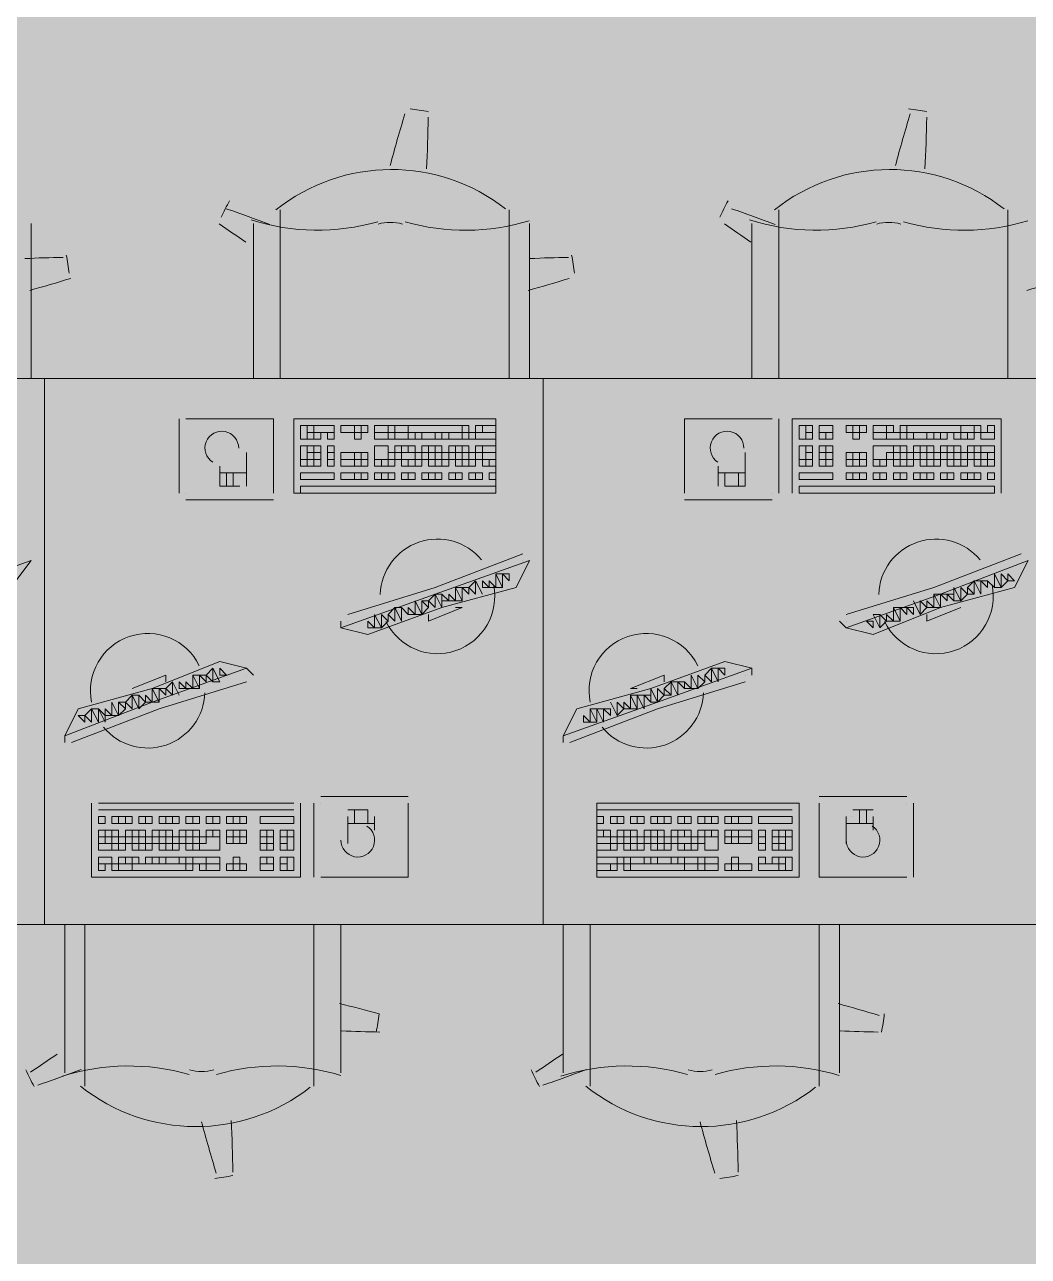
# Model space of a CAD drawing. Header units: millimetres. Extents: x 0 to 90.2, y 0 to 62.5.
# Drawn here: x 64.629 to 66.864, y 35.69 to 38.431 of the extents above; entities that cross this region are included whole.
import ezdxf

# ---------------------------------------------------------------- set-up
doc = ezdxf.new("R2010")
doc.units = ezdxf.units.MM
doc.layers.add('PDF_014405$FT-FIXFIT', color=7, linetype='Continuous')
doc.layers.add('PDF_014405$HL-TMP', color=7, linetype='Continuous', true_color=0xe6db59)

msp = doc.modelspace()

# ---------------------------------------------------------------- linework, layer by layer
at = {"layer": 'PDF_014405$FT-FIXFIT', "lineweight": 0}
for points in [[(65.1981, 37.6432), (65.1981, 38.0181)], [(65.708, 38.0181), (65.708, 37.6432)], [(66.308, 37.6432), (66.308, 38.0181)], [(66.8179, 38.0181), (66.8179, 37.6432)], [(64.6431, 37.6432), (64.6431, 37.9881)], [(65.1381, 37.9881), (65.1381, 37.6432)], [(65.753, 37.6432), (65.753, 37.9881)], [(66.248, 37.9881), (66.248, 37.6432)], [(64.9731, 37.5532), (64.9731, 37.3882)], [(64.9881, 37.5532), (64.9881, 37.5532)], [(65.1831, 37.3882), (65.1831, 37.5532), (64.9881, 37.5532)], [(66.098, 37.5532), (66.098, 37.5532)], [(66.293, 37.5532), (66.098, 37.5532), (66.098, 37.3882)], [(66.293, 37.5532), (66.293, 37.5532)], [(66.308, 37.3882), (66.308, 37.5532)], [(66.8029, 37.3882), (66.8029, 37.5532), (66.338, 37.5532), (66.338, 37.3882)], [(65.1231, 37.4032), (65.1231, 37.4782)], [(66.188, 37.4332), (66.188, 37.4032), (66.233, 37.4032), (66.233, 37.4782)], [(65.0631, 37.4482), (65.0631, 37.4032), (65.1081, 37.4032)], [(66.173, 37.4482), (66.173, 37.4032)], [(65.1231, 37.4332), (65.0631, 37.4332)], [(65.0781, 37.4332), (65.0781, 37.4032)], [(65.0931, 37.4332), (65.0931, 37.4032)], [(66.233, 37.4332), (66.173, 37.4332)], [(66.218, 37.4332), (66.218, 37.4032)], [(64.9881, 37.3882), (64.9881, 37.3882)], [(65.1831, 37.3882), (65.1831, 37.3882)], [(66.293, 37.3882), (66.293, 37.3882)], [(66.353, 37.3882), (66.7879, 37.3882)], [(64.9881, 37.3732), (65.1831, 37.3732)], [(66.098, 37.3732), (66.293, 37.3732)], [(65.738, 37.2532), (65.543, 37.1782), (65.3481, 37.1182)], [(66.8479, 37.2532), (66.6529, 37.1782), (66.458, 37.1182)], [(64.2232, 37.1032), (64.2232, 37.0882), (64.2832, 37.0732), (64.4481, 37.1332), (64.5981, 37.1782), (64.6431, 37.2382), (64.4331, 37.1632), (64.2232, 37.0882)], [(65.3331, 37.1032), (65.3331, 37.0882), (65.3931, 37.0732), (65.558, 37.1332), (65.723, 37.1782), (65.753, 37.2382), (65.543, 37.1632), (65.3331, 37.0882)], [(65.738, 37.2382), (65.738, 37.2382)], [(66.443, 37.1032), (66.458, 37.0882), (66.518, 37.0732), (66.6679, 37.1332), (66.8329, 37.1782), (66.8629, 37.2382), (66.6679, 37.1632), (66.458, 37.0882)], [(65.633, 37.1932), (65.648, 37.1632), (65.633, 37.1932)], [(66.7729, 37.1932), (66.7879, 37.1782), (66.7729, 37.1932)], [(66.6079, 37.1482), (66.6229, 37.1182), (66.6079, 37.1482)], [(65.4381, 37.1182), (65.4381, 37.1032), (65.4381, 37.1182)], [(65.468, 37.1332), (65.483, 37.1182), (65.468, 37.1332)], [(65.588, 37.1332), (65.603, 37.1332), (65.528, 37.1032), (65.528, 37.1182)], [(66.7129, 37.1332), (66.6379, 37.1032), (66.6379, 37.1182)], [(66.7129, 37.1332), (66.7129, 37.1332)], [(65.3481, 37.1032), (65.3481, 37.1032)], [(66.458, 37.1032), (66.458, 37.1032)], [(65.1231, 36.9982), (65.0631, 37.0132), (64.9131, 36.9532), (64.7481, 36.9082), (64.7181, 36.8482), (64.7181, 36.8332)], [(66.248, 36.9982), (66.188, 37.0132), (66.023, 36.9532), (65.858, 36.9082), (65.828, 36.8482), (65.828, 36.8332)], [(64.7181, 36.8482), (64.9131, 36.9232), (65.1231, 36.9982), (65.1381, 36.9832)], [(64.8681, 36.9532), (64.9431, 36.9832), (64.9431, 36.9682)], [(65.1231, 36.9832), (65.1231, 36.9832)], [(65.828, 36.8482), (66.038, 36.9232), (66.248, 36.9982), (66.248, 36.9832)], [(65.993, 36.9532), (65.978, 36.9532), (66.053, 36.9832), (66.053, 36.9682)], [(66.143, 36.9682), (66.143, 36.9832), (66.143, 36.9682)], [(66.233, 36.9832), (66.233, 36.9832)], [(64.7331, 36.8332), (64.9281, 36.9082), (65.1231, 36.9682)], [(64.8681, 36.9532), (64.8681, 36.9532)], [(64.9731, 36.9382), (64.9581, 36.9682), (64.9731, 36.9382)], [(65.843, 36.8332), (66.038, 36.9082), (66.233, 36.9682)], [(65.948, 36.8932), (65.933, 36.9232), (65.948, 36.8932)], [(64.7181, 36.8482), (64.7181, 36.8482)], [(65.843, 36.8482), (65.843, 36.8482)], [(65.483, 36.7132), (65.2881, 36.7132)], [(66.5929, 36.7132), (66.398, 36.7132)], [(64.7781, 36.6982), (64.7781, 36.5332), (65.2431, 36.5332), (65.2431, 36.6982)], [(65.2281, 36.6982), (64.7931, 36.6982)], [(64.7931, 36.6832), (65.2281, 36.6832), (64.7931, 36.6832)], [(65.2731, 36.6982), (65.2731, 36.5332)], [(65.2881, 36.5332), (65.483, 36.5332), (65.483, 36.6982)], [(65.2881, 36.6982), (65.2881, 36.6982)], [(65.3931, 36.6532), (65.3931, 36.6832), (65.3481, 36.6832)], [(65.3631, 36.6532), (65.3631, 36.6832)], [(65.903, 36.6832), (66.338, 36.6832), (65.903, 36.6832)], [(66.398, 36.6982), (66.398, 36.6982)], [(66.398, 36.6982), (66.398, 36.5332), (66.5929, 36.5332)], [(66.518, 36.6832), (66.473, 36.6832)], [(66.488, 36.6532), (66.488, 36.6832)], [(66.503, 36.6532), (66.503, 36.6832)], [(66.5929, 36.6982), (66.5929, 36.6982)], [(66.6079, 36.5332), (66.6079, 36.6982)], [(65.3481, 36.6682), (65.3481, 36.6082)], [(65.3481, 36.6532), (65.4081, 36.6532)], [(65.3931, 36.6682), (65.3931, 36.6682)], [(65.4081, 36.6382), (65.4081, 36.6682)], [(66.458, 36.6682), (66.458, 36.6082)], [(66.458, 36.6532), (66.518, 36.6532)], [(66.473, 36.6682), (66.473, 36.6682)], [(66.518, 36.6382), (66.518, 36.6682)], [(65.2881, 36.5332), (65.2881, 36.5332)], [(65.483, 36.5332), (65.483, 36.5332)], [(66.5929, 36.5332), (66.5929, 36.5332)], [(64.7181, 36.0983), (64.7181, 36.4283)], [(64.7631, 36.4283), (64.7631, 36.0683)], [(65.2731, 36.0683), (65.2731, 36.4283)], [(65.3331, 36.4283), (65.3331, 36.0983)], [(65.828, 36.0983), (65.828, 36.4283)], [(65.888, 36.4283), (65.888, 36.0683)], [(66.398, 36.0683), (66.398, 36.4283)], [(66.443, 36.4283), (66.443, 36.0983)]]:
    msp.add_lwpolyline(points, dxfattribs=at)
for points in [[(63.5482, 37.6432), (64.6731, 37.6432), (64.6731, 36.4283), (63.5482, 36.4283)], [(64.6731, 37.6432), (65.783, 37.6432), (65.783, 36.4283), (64.6731, 36.4283)], [(65.783, 37.6432), (66.8929, 37.6432), (66.8929, 36.4283), (65.783, 36.4283)], [(65.678, 37.5532), (65.2281, 37.5532), (65.2281, 37.3882), (65.678, 37.3882)], [(65.2581, 37.5382), (65.2431, 37.5382), (65.2431, 37.5082), (65.2581, 37.5082)], [(65.2731, 37.5382), (65.2581, 37.5382), (65.2581, 37.5232), (65.2731, 37.5232)], [(65.3181, 37.5382), (65.2731, 37.5382), (65.2731, 37.5232), (65.3181, 37.5232)], [(65.3631, 37.5382), (65.3331, 37.5382), (65.3331, 37.5232), (65.3631, 37.5232)], [(65.3781, 37.5382), (65.3631, 37.5382), (65.3631, 37.5232), (65.3781, 37.5232)], [(65.3931, 37.5382), (65.3781, 37.5382), (65.3781, 37.5232), (65.3931, 37.5232)], [(65.4081, 37.5382), (65.4381, 37.5382), (65.4381, 37.5232), (65.4081, 37.5232)], [(65.4381, 37.5382), (65.453, 37.5382), (65.453, 37.5232), (65.4381, 37.5232)], [(65.453, 37.5382), (65.483, 37.5382), (65.483, 37.5232), (65.453, 37.5232)], [(65.603, 37.5382), (65.483, 37.5382), (65.483, 37.5232), (65.603, 37.5232)], [(65.618, 37.5382), (65.603, 37.5382), (65.603, 37.5232), (65.618, 37.5232)], [(65.648, 37.5382), (65.633, 37.5382), (65.633, 37.5232), (65.648, 37.5232)], [(65.678, 37.5382), (65.648, 37.5382), (65.648, 37.5232), (65.678, 37.5232)], [(66.368, 37.5382), (66.353, 37.5382), (66.353, 37.5082), (66.368, 37.5082)], [(66.383, 37.5382), (66.368, 37.5382), (66.368, 37.5232), (66.383, 37.5232)], [(66.428, 37.5382), (66.398, 37.5382), (66.398, 37.5232), (66.428, 37.5232)], [(66.473, 37.5382), (66.458, 37.5382), (66.458, 37.5232), (66.473, 37.5232)], [(66.488, 37.5382), (66.473, 37.5382), (66.473, 37.5232), (66.488, 37.5232)], [(66.503, 37.5382), (66.488, 37.5382), (66.488, 37.5232), (66.503, 37.5232)], [(66.518, 37.5382), (66.548, 37.5382), (66.548, 37.5232), (66.518, 37.5232)], [(66.548, 37.5382), (66.563, 37.5382), (66.563, 37.5232), (66.548, 37.5232)], [(66.578, 37.5382), (66.5929, 37.5382), (66.5929, 37.5232), (66.578, 37.5232)], [(66.7129, 37.5382), (66.5929, 37.5382), (66.5929, 37.5232), (66.7129, 37.5232)], [(66.7429, 37.5382), (66.7129, 37.5382), (66.7129, 37.5232), (66.7429, 37.5232)], [(66.7579, 37.5382), (66.7429, 37.5382), (66.7429, 37.5232), (66.7579, 37.5232)], [(66.7879, 37.5382), (66.7729, 37.5382), (66.7729, 37.5232), (66.7879, 37.5232)], [(65.2731, 37.5232), (65.2581, 37.5232), (65.2581, 37.5082), (65.2731, 37.5082)], [(65.2881, 37.5232), (65.2731, 37.5232), (65.2731, 37.5082), (65.2881, 37.5082)], [(65.3181, 37.5232), (65.3031, 37.5232), (65.3031, 37.5082), (65.3181, 37.5082)], [(65.3781, 37.5232), (65.3631, 37.5232), (65.3631, 37.5082), (65.3781, 37.5082)], [(65.4381, 37.5232), (65.4081, 37.5232), (65.4081, 37.5082), (65.4381, 37.5082)], [(65.453, 37.5232), (65.4381, 37.5232), (65.4381, 37.5082), (65.453, 37.5082)], [(65.483, 37.5232), (65.453, 37.5232), (65.453, 37.5082), (65.483, 37.5082)], [(65.498, 37.5232), (65.483, 37.5232), (65.483, 37.5082), (65.498, 37.5082)], [(65.513, 37.5232), (65.498, 37.5232), (65.498, 37.5082), (65.513, 37.5082)], [(65.543, 37.5232), (65.513, 37.5232), (65.513, 37.5082), (65.543, 37.5082)], [(65.558, 37.5232), (65.543, 37.5232), (65.543, 37.5082), (65.558, 37.5082)], [(65.573, 37.5232), (65.558, 37.5232), (65.558, 37.5082), (65.573, 37.5082)], [(65.603, 37.5232), (65.573, 37.5232), (65.573, 37.5082), (65.603, 37.5082)], [(65.618, 37.5232), (65.603, 37.5232), (65.603, 37.5082), (65.618, 37.5082)], [(65.633, 37.5232), (65.618, 37.5232), (65.618, 37.5082), (65.633, 37.5082)], [(65.678, 37.5232), (65.633, 37.5232), (65.633, 37.5082), (65.678, 37.5082)], [(66.383, 37.5232), (66.368, 37.5232), (66.368, 37.5082), (66.383, 37.5082)], [(66.413, 37.5232), (66.398, 37.5232), (66.398, 37.5082), (66.413, 37.5082)], [(66.428, 37.5232), (66.413, 37.5232), (66.413, 37.5082), (66.428, 37.5082)], [(66.488, 37.5232), (66.473, 37.5232), (66.473, 37.5082), (66.488, 37.5082)], [(66.548, 37.5232), (66.518, 37.5232), (66.518, 37.5082), (66.548, 37.5082)], [(66.578, 37.5232), (66.548, 37.5232), (66.548, 37.5082), (66.578, 37.5082)], [(66.5929, 37.5232), (66.578, 37.5232), (66.578, 37.5082), (66.5929, 37.5082)], [(66.6079, 37.5232), (66.5929, 37.5232), (66.5929, 37.5082), (66.6079, 37.5082)], [(66.6379, 37.5232), (66.6079, 37.5232), (66.6079, 37.5082), (66.6379, 37.5082)], [(66.6529, 37.5232), (66.6379, 37.5232), (66.6379, 37.5082), (66.6529, 37.5082)], [(66.6679, 37.5232), (66.6529, 37.5232), (66.6529, 37.5082), (66.6679, 37.5082)], [(66.6829, 37.5232), (66.6679, 37.5232), (66.6679, 37.5082), (66.6829, 37.5082)], [(66.7129, 37.5232), (66.6979, 37.5232), (66.6979, 37.5082), (66.7129, 37.5082)], [(66.7279, 37.5232), (66.7129, 37.5232), (66.7129, 37.5082), (66.7279, 37.5082)], [(66.7429, 37.5232), (66.7279, 37.5232), (66.7279, 37.5082), (66.7429, 37.5082)], [(66.7879, 37.5232), (66.7579, 37.5232), (66.7579, 37.5082), (66.7879, 37.5082)], [(65.2581, 37.4932), (65.2431, 37.4932), (65.2431, 37.4632), (65.2581, 37.4632)], [(65.2731, 37.4932), (65.2581, 37.4932), (65.2581, 37.4782), (65.2731, 37.4782)], [(65.2731, 37.4782), (65.2581, 37.4782), (65.2581, 37.4632), (65.2731, 37.4632)], [(65.2881, 37.4932), (65.2731, 37.4932), (65.2731, 37.4782), (65.2881, 37.4782)], [(65.2881, 37.4782), (65.2731, 37.4782), (65.2731, 37.4632), (65.2881, 37.4632)], [(65.3181, 37.4932), (65.3031, 37.4932), (65.3031, 37.4782), (65.3181, 37.4782)], [(65.3181, 37.4782), (65.3031, 37.4782), (65.3031, 37.4632), (65.3181, 37.4632)], [(65.3631, 37.4782), (65.3331, 37.4782), (65.3331, 37.4632), (65.3631, 37.4632)], [(65.3781, 37.4782), (65.3631, 37.4782), (65.3631, 37.4632), (65.3781, 37.4632)], [(65.3931, 37.4782), (65.3781, 37.4782), (65.3781, 37.4632), (65.3931, 37.4632)], [(65.4231, 37.4932), (65.4081, 37.4932), (65.4081, 37.4632), (65.4381, 37.4632), (65.4381, 37.4782), (65.4381, 37.4932)], [(65.453, 37.4782), (65.4381, 37.4782), (65.4381, 37.4632), (65.453, 37.4632)], [(65.468, 37.4932), (65.453, 37.4932), (65.453, 37.4782), (65.468, 37.4782)], [(65.468, 37.4782), (65.453, 37.4782), (65.453, 37.4632), (65.468, 37.4632)], [(65.483, 37.4932), (65.468, 37.4932), (65.468, 37.4782), (65.483, 37.4782)], [(65.498, 37.4782), (65.468, 37.4782), (65.468, 37.4632), (65.498, 37.4632)], [(65.498, 37.4932), (65.483, 37.4932), (65.483, 37.4782), (65.498, 37.4782)], [(65.513, 37.4782), (65.498, 37.4782), (65.498, 37.4632), (65.513, 37.4632)], [(65.528, 37.4932), (65.513, 37.4932), (65.513, 37.4782), (65.528, 37.4782)], [(65.528, 37.4782), (65.513, 37.4782), (65.513, 37.4632), (65.528, 37.4632)], [(65.543, 37.4932), (65.528, 37.4932), (65.528, 37.4782), (65.543, 37.4782)], [(65.543, 37.4782), (65.528, 37.4782), (65.528, 37.4632), (65.543, 37.4632)], [(65.558, 37.4932), (65.543, 37.4932), (65.543, 37.4782), (65.558, 37.4782)], [(65.573, 37.4782), (65.558, 37.4782), (65.558, 37.4632), (65.573, 37.4632)], [(65.588, 37.4932), (65.573, 37.4932), (65.573, 37.4782), (65.588, 37.4782)], [(65.588, 37.4782), (65.573, 37.4782), (65.573, 37.4632), (65.588, 37.4632)], [(65.603, 37.4932), (65.588, 37.4932), (65.588, 37.4782), (65.603, 37.4782)], [(65.603, 37.4782), (65.588, 37.4782), (65.588, 37.4632), (65.603, 37.4632)], [(65.618, 37.4932), (65.603, 37.4932), (65.603, 37.4782), (65.618, 37.4782)], [(65.633, 37.4782), (65.618, 37.4782), (65.618, 37.4632), (65.633, 37.4632)], [(65.648, 37.4932), (65.633, 37.4932), (65.633, 37.4782), (65.648, 37.4782)], [(65.648, 37.4782), (65.633, 37.4782), (65.633, 37.4632), (65.648, 37.4632)], [(65.678, 37.4932), (65.648, 37.4932), (65.648, 37.4782), (65.678, 37.4782)], [(65.678, 37.4782), (65.648, 37.4782), (65.648, 37.4632), (65.678, 37.4632)], [(66.368, 37.4932), (66.353, 37.4932), (66.353, 37.4632), (66.368, 37.4632)], [(66.383, 37.4932), (66.368, 37.4932), (66.368, 37.4782), (66.383, 37.4782)], [(66.383, 37.4782), (66.368, 37.4782), (66.368, 37.4632), (66.383, 37.4632)], [(66.413, 37.4932), (66.398, 37.4932), (66.398, 37.4782), (66.413, 37.4782)], [(66.413, 37.4782), (66.398, 37.4782), (66.398, 37.4632), (66.413, 37.4632)], [(66.428, 37.4932), (66.413, 37.4932), (66.413, 37.4782), (66.428, 37.4782)], [(66.428, 37.4782), (66.413, 37.4782), (66.413, 37.4632), (66.428, 37.4632)], [(66.473, 37.4782), (66.458, 37.4782), (66.458, 37.4632), (66.473, 37.4632)], [(66.488, 37.4782), (66.473, 37.4782), (66.473, 37.4632), (66.488, 37.4632)], [(66.503, 37.4782), (66.488, 37.4782), (66.488, 37.4632), (66.503, 37.4632)], [(66.548, 37.4932), (66.518, 37.4932), (66.518, 37.4632), (66.548, 37.4632), (66.548, 37.4782), (66.563, 37.4782), (66.563, 37.4932)], [(66.563, 37.4782), (66.548, 37.4782), (66.548, 37.4632), (66.563, 37.4632)], [(66.578, 37.4932), (66.563, 37.4932), (66.563, 37.4782), (66.578, 37.4782)], [(66.578, 37.4782), (66.563, 37.4782), (66.563, 37.4632), (66.578, 37.4632)], [(66.5929, 37.4932), (66.578, 37.4932), (66.578, 37.4782), (66.5929, 37.4782)], [(66.6079, 37.4782), (66.5929, 37.4782), (66.5929, 37.4632), (66.6079, 37.4632)], [(66.6229, 37.4932), (66.6079, 37.4932), (66.6079, 37.4782), (66.6229, 37.4782)], [(66.6229, 37.4782), (66.6079, 37.4782), (66.6079, 37.4632), (66.6229, 37.4632)], [(66.6379, 37.4932), (66.6229, 37.4932), (66.6229, 37.4782), (66.6379, 37.4782)], [(66.6379, 37.4782), (66.6229, 37.4782), (66.6229, 37.4632), (66.6379, 37.4632)], [(66.6529, 37.4932), (66.6379, 37.4932), (66.6379, 37.4782), (66.6529, 37.4782)], [(66.6679, 37.4782), (66.6529, 37.4782), (66.6529, 37.4632), (66.6679, 37.4632)], [(66.6829, 37.4932), (66.6679, 37.4932), (66.6679, 37.4782), (66.6829, 37.4782)], [(66.6829, 37.4782), (66.6679, 37.4782), (66.6679, 37.4632), (66.6829, 37.4632)], [(66.6979, 37.4932), (66.6829, 37.4932), (66.6829, 37.4782), (66.6979, 37.4782)], [(66.6979, 37.4782), (66.6829, 37.4782), (66.6829, 37.4632), (66.6979, 37.4632)], [(66.7129, 37.4932), (66.6979, 37.4932), (66.6979, 37.4782), (66.7129, 37.4782)], [(66.7279, 37.4782), (66.7129, 37.4782), (66.7129, 37.4632), (66.7279, 37.4632)], [(66.7429, 37.4932), (66.7279, 37.4932), (66.7279, 37.4782), (66.7429, 37.4782)], [(66.7429, 37.4782), (66.7279, 37.4782), (66.7279, 37.4632), (66.7429, 37.4632)], [(66.7579, 37.4932), (66.7429, 37.4932), (66.7429, 37.4782), (66.7579, 37.4782)], [(66.7579, 37.4782), (66.7429, 37.4782), (66.7429, 37.4632), (66.7579, 37.4632)], [(66.7879, 37.4932), (66.7579, 37.4932), (66.7579, 37.4782), (66.7879, 37.4782)], [(66.7879, 37.4782), (66.7729, 37.4782), (66.7729, 37.4632), (66.7879, 37.4632)], [(65.2581, 37.4632), (65.2431, 37.4632), (65.2431, 37.4482), (65.2581, 37.4482)], [(65.2731, 37.4632), (65.2581, 37.4632), (65.2581, 37.4482), (65.2731, 37.4482)], [(65.2881, 37.4632), (65.2731, 37.4632), (65.2731, 37.4482), (65.2881, 37.4482)], [(65.3181, 37.4632), (65.3031, 37.4632), (65.3031, 37.4482), (65.3181, 37.4482)], [(65.3631, 37.4632), (65.3331, 37.4632), (65.3331, 37.4482), (65.3631, 37.4482)], [(65.3781, 37.4632), (65.3631, 37.4632), (65.3631, 37.4482), (65.3781, 37.4482)], [(65.3931, 37.4632), (65.3781, 37.4632), (65.3781, 37.4482), (65.3931, 37.4482)], [(65.4231, 37.4632), (65.4081, 37.4632), (65.4081, 37.4482), (65.4231, 37.4482)], [(65.4381, 37.4632), (65.4231, 37.4632), (65.4231, 37.4482), (65.4381, 37.4482)], [(65.453, 37.4632), (65.4381, 37.4632), (65.4381, 37.4482), (65.453, 37.4482)], [(65.483, 37.4632), (65.468, 37.4632), (65.468, 37.4482), (65.483, 37.4482)], [(65.498, 37.4632), (65.483, 37.4632), (65.483, 37.4482), (65.498, 37.4482)], [(65.513, 37.4632), (65.498, 37.4632), (65.498, 37.4482), (65.513, 37.4482)], [(65.543, 37.4632), (65.528, 37.4632), (65.528, 37.4482), (65.543, 37.4482)], [(65.558, 37.4632), (65.543, 37.4632), (65.543, 37.4482), (65.558, 37.4482)], [(65.573, 37.4632), (65.558, 37.4632), (65.558, 37.4482), (65.573, 37.4482)], [(65.603, 37.4632), (65.588, 37.4632), (65.588, 37.4482), (65.603, 37.4482)], [(65.618, 37.4632), (65.603, 37.4632), (65.603, 37.4482), (65.618, 37.4482)], [(65.633, 37.4632), (65.618, 37.4632), (65.618, 37.4482), (65.633, 37.4482)], [(65.663, 37.4632), (65.648, 37.4632), (65.648, 37.4482), (65.663, 37.4482)], [(65.678, 37.4632), (65.663, 37.4632), (65.663, 37.4482), (65.678, 37.4482)], [(66.368, 37.4632), (66.353, 37.4632), (66.353, 37.4482), (66.368, 37.4482)], [(66.383, 37.4632), (66.368, 37.4632), (66.368, 37.4482), (66.383, 37.4482)], [(66.413, 37.4632), (66.398, 37.4632), (66.398, 37.4482), (66.413, 37.4482)], [(66.428, 37.4632), (66.413, 37.4632), (66.413, 37.4482), (66.428, 37.4482)], [(66.473, 37.4632), (66.458, 37.4632), (66.458, 37.4482), (66.473, 37.4482)], [(66.488, 37.4632), (66.473, 37.4632), (66.473, 37.4482), (66.488, 37.4482)], [(66.503, 37.4632), (66.488, 37.4632), (66.488, 37.4482), (66.503, 37.4482)], [(66.533, 37.4632), (66.518, 37.4632), (66.518, 37.4482), (66.533, 37.4482)], [(66.548, 37.4632), (66.533, 37.4632), (66.533, 37.4482), (66.548, 37.4482)], [(66.578, 37.4632), (66.563, 37.4632), (66.563, 37.4482), (66.578, 37.4482)], [(66.5929, 37.4632), (66.578, 37.4632), (66.578, 37.4482), (66.5929, 37.4482)], [(66.6079, 37.4632), (66.5929, 37.4632), (66.5929, 37.4482), (66.6079, 37.4482)], [(66.6379, 37.4632), (66.6229, 37.4632), (66.6229, 37.4482), (66.6379, 37.4482)], [(66.6529, 37.4632), (66.6379, 37.4632), (66.6379, 37.4482), (66.6529, 37.4482)], [(66.6679, 37.4632), (66.6529, 37.4632), (66.6529, 37.4482), (66.6679, 37.4482)], [(66.6979, 37.4632), (66.6829, 37.4632), (66.6829, 37.4482), (66.6979, 37.4482)], [(66.7129, 37.4632), (66.6979, 37.4632), (66.6979, 37.4482), (66.7129, 37.4482)], [(66.7279, 37.4632), (66.7129, 37.4632), (66.7129, 37.4482), (66.7279, 37.4482)], [(66.7579, 37.4632), (66.7429, 37.4632), (66.7429, 37.4482), (66.7579, 37.4482)], [(66.7729, 37.4632), (66.7579, 37.4632), (66.7579, 37.4482), (66.7729, 37.4482)], [(66.7879, 37.4632), (66.7729, 37.4632), (66.7729, 37.4482), (66.7879, 37.4482)], [(65.3181, 37.4182), (65.2431, 37.4182), (65.2431, 37.4332), (65.3181, 37.4332)], [(65.3631, 37.4332), (65.3331, 37.4332), (65.3331, 37.4182), (65.3631, 37.4182)], [(65.3781, 37.4332), (65.3631, 37.4332), (65.3631, 37.4182), (65.3781, 37.4182)], [(65.3931, 37.4332), (65.3781, 37.4332), (65.3781, 37.4182), (65.3931, 37.4182)], [(65.4231, 37.4332), (65.4081, 37.4332), (65.4081, 37.4182), (65.4231, 37.4182)], [(65.4381, 37.4332), (65.4231, 37.4332), (65.4231, 37.4182), (65.4381, 37.4182)], [(65.453, 37.4332), (65.4381, 37.4332), (65.4381, 37.4182), (65.453, 37.4182)], [(65.483, 37.4332), (65.468, 37.4332), (65.468, 37.4182), (65.483, 37.4182)], [(65.498, 37.4332), (65.483, 37.4332), (65.483, 37.4182), (65.498, 37.4182)], [(65.528, 37.4332), (65.513, 37.4332), (65.513, 37.4182), (65.528, 37.4182)], [(65.543, 37.4332), (65.528, 37.4332), (65.528, 37.4182), (65.543, 37.4182)], [(65.558, 37.4332), (65.543, 37.4332), (65.543, 37.4182), (65.558, 37.4182)], [(65.588, 37.4332), (65.573, 37.4332), (65.573, 37.4182), (65.588, 37.4182)], [(65.603, 37.4332), (65.588, 37.4332), (65.588, 37.4182), (65.603, 37.4182)], [(65.633, 37.4332), (65.618, 37.4332), (65.618, 37.4182), (65.633, 37.4182)], [(65.648, 37.4332), (65.633, 37.4332), (65.633, 37.4182), (65.648, 37.4182)], [(65.678, 37.4332), (65.663, 37.4332), (65.663, 37.4182), (65.678, 37.4182)], [(66.428, 37.4182), (66.353, 37.4182), (66.353, 37.4332), (66.428, 37.4332)], [(66.473, 37.4332), (66.458, 37.4332), (66.458, 37.4182), (66.473, 37.4182)], [(66.488, 37.4332), (66.473, 37.4332), (66.473, 37.4182), (66.488, 37.4182)], [(66.503, 37.4332), (66.488, 37.4332), (66.488, 37.4182), (66.503, 37.4182)], [(66.533, 37.4332), (66.518, 37.4332), (66.518, 37.4182), (66.533, 37.4182)], [(66.548, 37.4332), (66.533, 37.4332), (66.533, 37.4182), (66.548, 37.4182)], [(66.578, 37.4332), (66.563, 37.4332), (66.563, 37.4182), (66.578, 37.4182)], [(66.5929, 37.4332), (66.578, 37.4332), (66.578, 37.4182), (66.5929, 37.4182)], [(66.6229, 37.4332), (66.6079, 37.4332), (66.6079, 37.4182), (66.6229, 37.4182)], [(66.6379, 37.4332), (66.6229, 37.4332), (66.6229, 37.4182), (66.6379, 37.4182)], [(66.6529, 37.4332), (66.6379, 37.4332), (66.6379, 37.4182), (66.6529, 37.4182)], [(66.6829, 37.4332), (66.6679, 37.4332), (66.6679, 37.4182), (66.6829, 37.4182)], [(66.6979, 37.4332), (66.6829, 37.4332), (66.6829, 37.4182), (66.6979, 37.4182)], [(66.7279, 37.4332), (66.7129, 37.4332), (66.7129, 37.4182), (66.7279, 37.4182)], [(66.7429, 37.4332), (66.7279, 37.4332), (66.7279, 37.4182), (66.7429, 37.4182)], [(66.7579, 37.4332), (66.7429, 37.4332), (66.7429, 37.4182), (66.7579, 37.4182)], [(66.7879, 37.4332), (66.7729, 37.4332), (66.7729, 37.4182), (66.7879, 37.4182)], [(65.678, 37.3882), (65.2431, 37.3882), (65.2431, 37.4032), (65.678, 37.4032)], [(66.7879, 37.3882), (66.353, 37.3882), (66.353, 37.4032), (66.7879, 37.4032)], [(65.678, 37.2082), (65.678, 37.1782), (65.693, 37.1782)], [(65.693, 37.2082), (65.678, 37.2082), (65.693, 37.1782), (65.693, 37.1932)], [(65.708, 37.2082), (65.693, 37.2082), (65.708, 37.1932)], [(66.7879, 37.2082), (66.7879, 37.1782), (66.8029, 37.1782)], [(66.8029, 37.2082), (66.8029, 37.1782), (66.8179, 37.1932)], [(66.8179, 37.2082), (66.8179, 37.1932), (66.8329, 37.1932)], [(65.588, 37.1782), (65.588, 37.1482), (65.603, 37.1482)], [(65.603, 37.1782), (65.588, 37.1782), (65.603, 37.1482), (65.603, 37.1632)], [(65.618, 37.1782), (65.603, 37.1782), (65.618, 37.1632)], [(65.633, 37.1932), (65.618, 37.1782), (65.633, 37.1632)], [(65.648, 37.1932), (65.648, 37.1782), (65.663, 37.1782)], [(65.663, 37.1932), (65.663, 37.1782), (65.678, 37.1782)], [(66.6979, 37.1782), (66.6979, 37.1482), (66.7129, 37.1482)], [(66.7129, 37.1782), (66.7129, 37.1482), (66.7279, 37.1632)], [(66.7429, 37.1932), (66.7279, 37.1782), (66.7429, 37.1632)], [(66.7279, 37.1782), (66.7279, 37.1632), (66.7429, 37.1632)], [(66.7579, 37.1932), (66.7429, 37.1932), (66.7579, 37.1632)], [(66.7729, 37.1932), (66.7579, 37.1932), (66.7729, 37.1782)], [(65.498, 37.1482), (65.498, 37.1182), (65.513, 37.1182)], [(65.513, 37.1482), (65.513, 37.1182), (65.528, 37.1332)], [(65.528, 37.1482), (65.513, 37.1482), (65.528, 37.1332)], [(65.543, 37.1632), (65.528, 37.1482), (65.543, 37.1332)], [(65.558, 37.1632), (65.543, 37.1632), (65.558, 37.1332)], [(65.558, 37.1632), (65.558, 37.1482), (65.573, 37.1482)], [(65.573, 37.1632), (65.573, 37.1482), (65.588, 37.1482)], [(66.6229, 37.1482), (66.6229, 37.1182), (66.6379, 37.1332)], [(66.6379, 37.1482), (66.6379, 37.1332), (66.6529, 37.1332)], [(66.6679, 37.1632), (66.6529, 37.1632), (66.6679, 37.1332)], [(66.6529, 37.1632), (66.6529, 37.1482), (66.6529, 37.1332), (66.6679, 37.1332)], [(66.6829, 37.1632), (66.6679, 37.1632), (66.6829, 37.1482)], [(66.6979, 37.1632), (66.6829, 37.1632), (66.6979, 37.1482)], [(65.4081, 37.1182), (65.4081, 37.0882), (65.4231, 37.0882)], [(65.4231, 37.1182), (65.4231, 37.0882), (65.4381, 37.1032)], [(65.453, 37.1332), (65.4381, 37.1182), (65.453, 37.1032)], [(65.468, 37.1332), (65.453, 37.1332), (65.468, 37.1032)], [(65.483, 37.1332), (65.483, 37.1182), (65.498, 37.1182)], [(66.533, 37.1182), (66.518, 37.1182), (66.533, 37.0882)], [(66.533, 37.1182), (66.533, 37.0882), (66.548, 37.1032)], [(66.548, 37.1182), (66.548, 37.1032), (66.563, 37.1032)], [(66.563, 37.1332), (66.563, 37.1182), (66.563, 37.1032), (66.578, 37.1032)], [(66.578, 37.1332), (66.563, 37.1332), (66.578, 37.1032)], [(66.5929, 37.1332), (66.578, 37.1332), (66.5929, 37.1182)], [(66.6079, 37.1332), (66.5929, 37.1332), (66.6079, 37.1182)], [(65.3931, 37.1032), (65.3931, 37.0882), (65.4081, 37.0882)], [(66.518, 37.1032), (66.503, 37.1032), (66.518, 37.0882)], [(65.0181, 36.9532), (65.0181, 36.9682), (65.0181, 36.9832), (65.0031, 36.9832)], [(65.0031, 36.9532), (65.0181, 36.9532), (65.0031, 36.9832)], [(65.0331, 36.9682), (65.0331, 36.9832), (65.0181, 36.9832)], [(65.0481, 36.9682), (65.0481, 36.9982), (65.0331, 36.9832)], [(65.0481, 36.9682), (65.0631, 36.9682), (65.0481, 36.9982)], [(65.0631, 36.9832), (65.0781, 36.9832), (65.0631, 36.9982)], [(66.113, 36.9532), (66.128, 36.9532), (66.113, 36.9832)], [(66.128, 36.9532), (66.143, 36.9682), (66.128, 36.9832)], [(66.158, 36.9682), (66.158, 36.9982), (66.143, 36.9832)], [(66.173, 36.9682), (66.173, 36.9982), (66.158, 36.9982)], [(66.188, 36.9832), (66.188, 36.9982), (66.173, 36.9982)], [(64.9131, 36.9232), (64.9281, 36.9232), (64.9131, 36.9532)], [(64.9281, 36.9232), (64.9281, 36.9382), (64.9281, 36.9532), (64.9131, 36.9532)], [(64.9431, 36.9382), (64.9431, 36.9532), (64.9281, 36.9532)], [(64.9581, 36.9382), (64.9581, 36.9682), (64.9431, 36.9532)], [(64.9731, 36.9532), (64.9881, 36.9532), (64.9731, 36.9682)], [(64.9881, 36.9532), (65.0031, 36.9532), (64.9881, 36.9682)], [(66.023, 36.9232), (66.038, 36.9232), (66.023, 36.9532)], [(66.038, 36.9232), (66.053, 36.9382), (66.038, 36.9532)], [(66.068, 36.9382), (66.068, 36.9682), (66.053, 36.9532)], [(66.053, 36.9382), (66.068, 36.9382), (66.053, 36.9532)], [(66.083, 36.9382), (66.083, 36.9682), (66.068, 36.9682)], [(66.098, 36.9532), (66.098, 36.9682), (66.083, 36.9682)], [(66.098, 36.9532), (66.113, 36.9532), (66.098, 36.9682)], [(64.8231, 36.8932), (64.8381, 36.8932), (64.8231, 36.9232)], [(64.8531, 36.9082), (64.8531, 36.9232), (64.8381, 36.9232)], [(64.8381, 36.8932), (64.8531, 36.9082), (64.8381, 36.9232)], [(64.8681, 36.9082), (64.8681, 36.9382), (64.8531, 36.9232)], [(64.8831, 36.9082), (64.8831, 36.9382), (64.8681, 36.9382)], [(64.8831, 36.9082), (64.8981, 36.9232), (64.8831, 36.9382)], [(64.8981, 36.9232), (64.9131, 36.9232), (64.8981, 36.9382)], [(65.948, 36.8932), (65.963, 36.9082), (65.948, 36.9232)], [(65.963, 36.9082), (65.978, 36.9082), (65.963, 36.9232)], [(65.993, 36.9082), (65.993, 36.9382), (65.978, 36.9382)], [(65.978, 36.9082), (65.993, 36.9082), (65.978, 36.9382), (65.978, 36.9232)], [(66.008, 36.9082), (66.008, 36.9232), (66.008, 36.9382), (65.993, 36.9382)], [(66.023, 36.9232), (66.023, 36.9382), (66.008, 36.9382)], [(64.7781, 36.8782), (64.7781, 36.9082), (64.7631, 36.8932)], [(64.7931, 36.8782), (64.7931, 36.9082), (64.7781, 36.9082)], [(64.8081, 36.8782), (64.8081, 36.8932), (64.7931, 36.9082)], [(64.8081, 36.8932), (64.8231, 36.8932), (64.8081, 36.9082)], [(65.903, 36.8782), (65.903, 36.9082), (65.888, 36.9082)], [(65.888, 36.8782), (65.903, 36.8782), (65.888, 36.9082), (65.888, 36.8932)], [(65.918, 36.8782), (65.918, 36.8932), (65.918, 36.9082), (65.903, 36.9082)], [(65.933, 36.8932), (65.933, 36.9082), (65.918, 36.9082)], [(64.7631, 36.8782), (64.7631, 36.8932), (64.7481, 36.8932)], [(65.873, 36.8782), (65.888, 36.8782), (65.873, 36.8932)], [(65.903, 36.5332), (66.353, 36.5332), (66.353, 36.6982), (65.903, 36.6982)], [(64.7931, 36.6532), (64.8081, 36.6532), (64.8081, 36.6682), (64.7931, 36.6682)], [(64.8231, 36.6532), (64.8381, 36.6532), (64.8381, 36.6682), (64.8231, 36.6682)], [(64.8381, 36.6532), (64.8531, 36.6532), (64.8531, 36.6682), (64.8381, 36.6682)], [(64.8531, 36.6532), (64.8681, 36.6532), (64.8681, 36.6682), (64.8531, 36.6682)], [(64.8831, 36.6532), (64.8981, 36.6532), (64.8981, 36.6682), (64.8831, 36.6682)], [(64.8981, 36.6532), (64.9131, 36.6532), (64.9131, 36.6682), (64.8981, 36.6682)], [(64.9281, 36.6532), (64.9431, 36.6532), (64.9431, 36.6682), (64.9281, 36.6682)], [(64.9431, 36.6532), (64.9581, 36.6532), (64.9581, 36.6682), (64.9431, 36.6682)], [(64.9581, 36.6532), (64.9731, 36.6532), (64.9731, 36.6682), (64.9581, 36.6682)], [(64.9881, 36.6532), (65.0031, 36.6532), (65.0031, 36.6682), (64.9881, 36.6682)], [(65.0031, 36.6532), (65.0181, 36.6532), (65.0181, 36.6682), (65.0031, 36.6682)], [(65.0331, 36.6532), (65.0481, 36.6532), (65.0481, 36.6682), (65.0331, 36.6682)], [(65.0481, 36.6532), (65.0631, 36.6532), (65.0631, 36.6682), (65.0481, 36.6682)], [(65.0781, 36.6532), (65.0931, 36.6532), (65.0931, 36.6682), (65.0781, 36.6682)], [(65.0931, 36.6532), (65.1081, 36.6532), (65.1081, 36.6682), (65.0931, 36.6682)], [(65.1081, 36.6532), (65.1231, 36.6532), (65.1231, 36.6682), (65.1081, 36.6682)], [(65.1531, 36.6682), (65.2281, 36.6682), (65.2281, 36.6532), (65.1531, 36.6532)], [(65.903, 36.6532), (65.918, 36.6532), (65.918, 36.6682), (65.903, 36.6682)], [(65.933, 36.6532), (65.948, 36.6532), (65.948, 36.6682), (65.933, 36.6682)], [(65.948, 36.6532), (65.963, 36.6532), (65.963, 36.6682), (65.948, 36.6682)], [(65.978, 36.6532), (65.993, 36.6532), (65.993, 36.6682), (65.978, 36.6682)], [(65.993, 36.6532), (66.008, 36.6532), (66.008, 36.6682), (65.993, 36.6682)], [(66.023, 36.6532), (66.038, 36.6532), (66.038, 36.6682), (66.023, 36.6682)], [(66.038, 36.6532), (66.053, 36.6532), (66.053, 36.6682), (66.038, 36.6682)], [(66.053, 36.6532), (66.068, 36.6532), (66.068, 36.6682), (66.053, 36.6682)], [(66.083, 36.6532), (66.098, 36.6532), (66.098, 36.6682), (66.083, 36.6682)], [(66.098, 36.6532), (66.113, 36.6532), (66.113, 36.6682), (66.098, 36.6682)], [(66.128, 36.6532), (66.143, 36.6532), (66.143, 36.6682), (66.128, 36.6682)], [(66.143, 36.6532), (66.158, 36.6532), (66.158, 36.6682), (66.143, 36.6682)], [(66.158, 36.6532), (66.173, 36.6532), (66.173, 36.6682), (66.158, 36.6682)], [(66.188, 36.6532), (66.203, 36.6532), (66.203, 36.6682), (66.188, 36.6682)], [(66.203, 36.6532), (66.218, 36.6532), (66.218, 36.6682), (66.203, 36.6682)], [(66.218, 36.6532), (66.248, 36.6532), (66.248, 36.6682), (66.218, 36.6682)], [(66.263, 36.6682), (66.338, 36.6682), (66.338, 36.6532), (66.263, 36.6532)], [(64.7931, 36.6232), (64.8081, 36.6232), (64.8081, 36.6382), (64.7931, 36.6382)], [(64.7931, 36.6082), (64.8081, 36.6082), (64.8081, 36.6232), (64.7931, 36.6232)], [(64.8081, 36.6232), (64.8231, 36.6232), (64.8231, 36.6382), (64.8081, 36.6382)], [(64.8231, 36.6232), (64.8381, 36.6232), (64.8381, 36.6382), (64.8231, 36.6382)], [(64.8231, 36.6082), (64.8381, 36.6082), (64.8381, 36.6232), (64.8231, 36.6232)], [(64.8381, 36.6082), (64.8531, 36.6082), (64.8531, 36.6232), (64.8381, 36.6232)], [(64.8531, 36.6232), (64.8681, 36.6232), (64.8681, 36.6382), (64.8531, 36.6382)], [(64.8531, 36.6082), (64.8681, 36.6082), (64.8681, 36.6232), (64.8531, 36.6232)], [(64.8681, 36.6232), (64.8831, 36.6232), (64.8831, 36.6382), (64.8681, 36.6382)], [(64.8831, 36.6232), (64.8981, 36.6232), (64.8981, 36.6382), (64.8831, 36.6382)], [(64.8831, 36.6082), (64.8981, 36.6082), (64.8981, 36.6232), (64.8831, 36.6232)], [(64.8981, 36.6082), (64.9131, 36.6082), (64.9131, 36.6232), (64.8981, 36.6232)], [(64.9131, 36.6232), (64.9281, 36.6232), (64.9281, 36.6382), (64.9131, 36.6382)], [(64.9131, 36.6082), (64.9281, 36.6082), (64.9281, 36.6232), (64.9131, 36.6232)], [(64.9281, 36.6232), (64.9431, 36.6232), (64.9431, 36.6382), (64.9281, 36.6382)], [(64.9431, 36.6232), (64.9581, 36.6232), (64.9581, 36.6382), (64.9431, 36.6382)], [(64.9431, 36.6082), (64.9581, 36.6082), (64.9581, 36.6232), (64.9431, 36.6232)], [(64.9581, 36.6082), (64.9731, 36.6082), (64.9731, 36.6232), (64.9581, 36.6232)], [(64.9731, 36.6232), (64.9881, 36.6232), (64.9881, 36.6382), (64.9731, 36.6382)], [(64.9731, 36.6082), (64.9881, 36.6082), (64.9881, 36.6232), (64.9731, 36.6232)], [(64.9881, 36.6232), (65.0031, 36.6232), (65.0031, 36.6382), (64.9881, 36.6382)], [(65.0031, 36.6232), (65.0181, 36.6232), (65.0181, 36.6382), (65.0031, 36.6382)], [(65.0031, 36.6082), (65.0181, 36.6082), (65.0181, 36.6232), (65.0031, 36.6232)], [(65.0331, 36.5932), (65.0631, 36.5932), (65.0631, 36.6232), (65.0331, 36.6232), (65.0331, 36.6082), (65.0181, 36.6082), (65.0181, 36.5932)], [(65.0181, 36.6082), (65.0331, 36.6082), (65.0331, 36.6232), (65.0181, 36.6232)], [(65.0331, 36.6232), (65.0481, 36.6232), (65.0481, 36.6382), (65.0331, 36.6382)], [(65.0481, 36.6232), (65.0631, 36.6232), (65.0631, 36.6382), (65.0481, 36.6382)], [(65.0781, 36.6232), (65.0931, 36.6232), (65.0931, 36.6382), (65.0781, 36.6382)], [(65.0781, 36.6082), (65.0931, 36.6082), (65.0931, 36.6232), (65.0781, 36.6232)], [(65.0931, 36.6232), (65.1081, 36.6232), (65.1081, 36.6382), (65.0931, 36.6382)], [(65.0931, 36.6082), (65.1081, 36.6082), (65.1081, 36.6232), (65.0931, 36.6232)], [(65.1081, 36.6232), (65.1231, 36.6232), (65.1231, 36.6382), (65.1081, 36.6382)], [(65.1081, 36.6082), (65.1231, 36.6082), (65.1231, 36.6232), (65.1081, 36.6232)], [(65.1531, 36.6232), (65.1681, 36.6232), (65.1681, 36.6382), (65.1531, 36.6382)], [(65.1531, 36.6082), (65.1681, 36.6082), (65.1681, 36.6232), (65.1531, 36.6232)], [(65.1681, 36.6232), (65.1831, 36.6232), (65.1831, 36.6382), (65.1681, 36.6382)], [(65.1681, 36.6082), (65.1831, 36.6082), (65.1831, 36.6232), (65.1681, 36.6232)], [(65.1981, 36.6232), (65.2131, 36.6232), (65.2131, 36.6382), (65.1981, 36.6382)], [(65.1981, 36.6082), (65.2131, 36.6082), (65.2131, 36.6232), (65.1981, 36.6232)], [(65.2131, 36.6232), (65.2281, 36.6232), (65.2281, 36.6382), (65.2131, 36.6382)], [(65.2131, 36.5932), (65.2281, 36.5932), (65.2281, 36.6232), (65.2131, 36.6232)], [(65.903, 36.6232), (65.918, 36.6232), (65.918, 36.6382), (65.903, 36.6382)], [(65.903, 36.6082), (65.933, 36.6082), (65.933, 36.6232), (65.903, 36.6232)], [(65.918, 36.6232), (65.933, 36.6232), (65.933, 36.6382), (65.918, 36.6382)], [(65.933, 36.6082), (65.948, 36.6082), (65.948, 36.6232), (65.933, 36.6232)], [(65.948, 36.6232), (65.963, 36.6232), (65.963, 36.6382), (65.948, 36.6382)], [(65.948, 36.6082), (65.963, 36.6082), (65.963, 36.6232), (65.948, 36.6232)], [(65.963, 36.6232), (65.978, 36.6232), (65.978, 36.6382), (65.963, 36.6382)], [(65.978, 36.6232), (65.993, 36.6232), (65.993, 36.6382), (65.978, 36.6382)], [(65.978, 36.6082), (65.993, 36.6082), (65.993, 36.6232), (65.978, 36.6232)], [(65.993, 36.6082), (66.008, 36.6082), (66.008, 36.6232), (65.993, 36.6232)], [(66.008, 36.6232), (66.023, 36.6232), (66.023, 36.6382), (66.008, 36.6382)], [(66.008, 36.6082), (66.023, 36.6082), (66.023, 36.6232), (66.008, 36.6232)], [(66.023, 36.6232), (66.038, 36.6232), (66.038, 36.6382), (66.023, 36.6382)], [(66.038, 36.6232), (66.053, 36.6232), (66.053, 36.6382), (66.038, 36.6382)], [(66.038, 36.6082), (66.053, 36.6082), (66.053, 36.6232), (66.038, 36.6232)], [(66.053, 36.6082), (66.068, 36.6082), (66.068, 36.6232), (66.053, 36.6232)], [(66.068, 36.6232), (66.083, 36.6232), (66.083, 36.6382), (66.068, 36.6382)], [(66.068, 36.6082), (66.083, 36.6082), (66.083, 36.6232), (66.068, 36.6232)], [(66.083, 36.6232), (66.098, 36.6232), (66.098, 36.6382), (66.083, 36.6382)], [(66.083, 36.6082), (66.113, 36.6082), (66.113, 36.6232), (66.083, 36.6232)], [(66.098, 36.6232), (66.113, 36.6232), (66.113, 36.6382), (66.098, 36.6382)], [(66.113, 36.6082), (66.128, 36.6082), (66.128, 36.6232), (66.113, 36.6232)], [(66.128, 36.6232), (66.143, 36.6232), (66.143, 36.6382), (66.128, 36.6382)], [(66.128, 36.6082), (66.143, 36.6082), (66.143, 36.6232), (66.128, 36.6232)], [(66.143, 36.6232), (66.158, 36.6232), (66.158, 36.6382), (66.143, 36.6382)], [(66.158, 36.5932), (66.173, 36.5932), (66.173, 36.6232), (66.143, 36.6232), (66.143, 36.6082), (66.143, 36.5932)], [(66.158, 36.6232), (66.173, 36.6232), (66.173, 36.6382), (66.158, 36.6382)], [(66.188, 36.6232), (66.203, 36.6232), (66.203, 36.6382), (66.188, 36.6382)], [(66.188, 36.6082), (66.203, 36.6082), (66.203, 36.6232), (66.188, 36.6232)], [(66.203, 36.6232), (66.218, 36.6232), (66.218, 36.6382), (66.203, 36.6382)], [(66.203, 36.6082), (66.218, 36.6082), (66.218, 36.6232), (66.203, 36.6232)], [(66.218, 36.6232), (66.248, 36.6232), (66.248, 36.6382), (66.218, 36.6382)], [(66.218, 36.6082), (66.248, 36.6082), (66.248, 36.6232), (66.218, 36.6232)], [(66.263, 36.6232), (66.278, 36.6232), (66.278, 36.6382), (66.263, 36.6382)], [(66.263, 36.6082), (66.278, 36.6082), (66.278, 36.6232), (66.263, 36.6232)], [(66.293, 36.6232), (66.308, 36.6232), (66.308, 36.6382), (66.293, 36.6382)], [(66.293, 36.6082), (66.308, 36.6082), (66.308, 36.6232), (66.293, 36.6232)], [(66.308, 36.6232), (66.323, 36.6232), (66.323, 36.6382), (66.308, 36.6382)], [(66.308, 36.6082), (66.323, 36.6082), (66.323, 36.6232), (66.308, 36.6232)], [(66.323, 36.6232), (66.338, 36.6232), (66.338, 36.6382), (66.323, 36.6382)], [(66.323, 36.5932), (66.338, 36.5932), (66.338, 36.6232), (66.323, 36.6232)], [(64.7931, 36.5932), (64.8231, 36.5932), (64.8231, 36.6082), (64.7931, 36.6082)], [(64.8231, 36.5932), (64.8381, 36.5932), (64.8381, 36.6082), (64.8231, 36.6082)], [(64.8381, 36.5932), (64.8531, 36.5932), (64.8531, 36.6082), (64.8381, 36.6082)], [(64.8681, 36.5932), (64.8831, 36.5932), (64.8831, 36.6082), (64.8681, 36.6082)], [(64.8831, 36.5932), (64.8981, 36.5932), (64.8981, 36.6082), (64.8831, 36.6082)], [(64.8981, 36.5932), (64.9131, 36.5932), (64.9131, 36.6082), (64.8981, 36.6082)], [(64.9281, 36.5932), (64.9431, 36.5932), (64.9431, 36.6082), (64.9281, 36.6082)], [(64.9431, 36.5932), (64.9581, 36.5932), (64.9581, 36.6082), (64.9431, 36.6082)], [(64.9581, 36.5932), (64.9731, 36.5932), (64.9731, 36.6082), (64.9581, 36.6082)], [(64.9881, 36.5932), (65.0031, 36.5932), (65.0031, 36.6082), (64.9881, 36.6082)], [(65.0031, 36.5932), (65.0181, 36.5932), (65.0181, 36.6082), (65.0031, 36.6082)], [(65.1531, 36.5932), (65.1681, 36.5932), (65.1681, 36.6082), (65.1531, 36.6082)], [(65.1681, 36.5932), (65.1831, 36.5932), (65.1831, 36.6082), (65.1681, 36.6082)], [(65.1981, 36.5932), (65.2131, 36.5932), (65.2131, 36.6082), (65.1981, 36.6082)], [(65.903, 36.5932), (65.933, 36.5932), (65.933, 36.6082), (65.903, 36.6082)], [(65.933, 36.5932), (65.948, 36.5932), (65.948, 36.6082), (65.933, 36.6082)], [(65.963, 36.5932), (65.978, 36.5932), (65.978, 36.6082), (65.963, 36.6082)], [(65.978, 36.5932), (65.993, 36.5932), (65.993, 36.6082), (65.978, 36.6082)], [(65.993, 36.5932), (66.008, 36.5932), (66.008, 36.6082), (65.993, 36.6082)], [(66.023, 36.5932), (66.038, 36.5932), (66.038, 36.6082), (66.023, 36.6082)], [(66.038, 36.5932), (66.053, 36.5932), (66.053, 36.6082), (66.038, 36.6082)], [(66.053, 36.5932), (66.068, 36.5932), (66.068, 36.6082), (66.053, 36.6082)], [(66.083, 36.5932), (66.098, 36.5932), (66.098, 36.6082), (66.083, 36.6082)], [(66.098, 36.5932), (66.113, 36.5932), (66.113, 36.6082), (66.098, 36.6082)], [(66.113, 36.5932), (66.128, 36.5932), (66.128, 36.6082), (66.113, 36.6082)], [(66.263, 36.5932), (66.278, 36.5932), (66.278, 36.6082), (66.263, 36.6082)], [(66.293, 36.5932), (66.308, 36.5932), (66.308, 36.6082), (66.293, 36.6082)], [(66.308, 36.5932), (66.323, 36.5932), (66.323, 36.6082), (66.308, 36.6082)], [(64.7931, 36.5632), (64.8231, 36.5632), (64.8231, 36.5782), (64.7931, 36.5782)], [(64.8381, 36.5632), (64.8531, 36.5632), (64.8531, 36.5782), (64.8381, 36.5782)], [(64.8531, 36.5632), (64.8681, 36.5632), (64.8681, 36.5782), (64.8531, 36.5782)], [(64.8681, 36.5632), (64.8831, 36.5632), (64.8831, 36.5782), (64.8681, 36.5782)], [(64.8981, 36.5632), (64.9131, 36.5632), (64.9131, 36.5782), (64.8981, 36.5782)], [(64.9131, 36.5632), (64.9281, 36.5632), (64.9281, 36.5782), (64.9131, 36.5782)], [(64.9281, 36.5632), (64.9431, 36.5632), (64.9431, 36.5782), (64.9281, 36.5782)], [(64.9431, 36.5632), (64.9731, 36.5632), (64.9731, 36.5782), (64.9431, 36.5782)], [(64.9731, 36.5632), (64.9881, 36.5632), (64.9881, 36.5782), (64.9731, 36.5782)], [(64.9881, 36.5632), (65.0031, 36.5632), (65.0031, 36.5782), (64.9881, 36.5782)], [(65.0031, 36.5632), (65.0331, 36.5632), (65.0331, 36.5782), (65.0031, 36.5782)], [(65.0331, 36.5632), (65.0631, 36.5632), (65.0631, 36.5782), (65.0331, 36.5782)], [(65.0931, 36.5632), (65.1081, 36.5632), (65.1081, 36.5782), (65.0931, 36.5782)], [(65.1531, 36.5632), (65.1681, 36.5632), (65.1681, 36.5782), (65.1531, 36.5782)], [(65.1681, 36.5632), (65.1831, 36.5632), (65.1831, 36.5782), (65.1681, 36.5782)], [(65.1981, 36.5632), (65.2131, 36.5632), (65.2131, 36.5782), (65.1981, 36.5782)], [(65.2131, 36.5482), (65.2281, 36.5482), (65.2281, 36.5782), (65.2131, 36.5782)], [(65.903, 36.5632), (65.948, 36.5632), (65.948, 36.5782), (65.903, 36.5782)], [(65.948, 36.5632), (65.963, 36.5632), (65.963, 36.5782), (65.948, 36.5782)], [(65.963, 36.5632), (65.978, 36.5632), (65.978, 36.5782), (65.963, 36.5782)], [(65.978, 36.5632), (66.008, 36.5632), (66.008, 36.5782), (65.978, 36.5782)], [(66.008, 36.5632), (66.023, 36.5632), (66.023, 36.5782), (66.008, 36.5782)], [(66.023, 36.5632), (66.038, 36.5632), (66.038, 36.5782), (66.023, 36.5782)], [(66.038, 36.5632), (66.068, 36.5632), (66.068, 36.5782), (66.038, 36.5782)], [(66.068, 36.5632), (66.083, 36.5632), (66.083, 36.5782), (66.068, 36.5782)], [(66.083, 36.5632), (66.098, 36.5632), (66.098, 36.5782), (66.083, 36.5782)], [(66.098, 36.5632), (66.128, 36.5632), (66.128, 36.5782), (66.098, 36.5782)], [(66.128, 36.5632), (66.143, 36.5632), (66.143, 36.5782), (66.128, 36.5782)], [(66.143, 36.5632), (66.173, 36.5632), (66.173, 36.5782), (66.143, 36.5782)], [(66.203, 36.5632), (66.218, 36.5632), (66.218, 36.5782), (66.203, 36.5782)], [(66.263, 36.5632), (66.278, 36.5632), (66.278, 36.5782), (66.263, 36.5782)], [(66.293, 36.5632), (66.308, 36.5632), (66.308, 36.5782), (66.293, 36.5782)], [(66.308, 36.5632), (66.323, 36.5632), (66.323, 36.5782), (66.308, 36.5782)], [(66.323, 36.5482), (66.338, 36.5482), (66.338, 36.5782), (66.323, 36.5782)], [(64.7931, 36.5482), (64.8081, 36.5482), (64.8081, 36.5632), (64.7931, 36.5632)], [(64.8231, 36.5482), (64.8381, 36.5482), (64.8381, 36.5632), (64.8231, 36.5632)], [(64.8381, 36.5482), (64.8681, 36.5482), (64.8681, 36.5632), (64.8381, 36.5632)], [(64.8681, 36.5482), (64.9881, 36.5482), (64.9881, 36.5632), (64.8681, 36.5632)], [(65.0031, 36.5482), (64.9881, 36.5482), (64.9881, 36.5632), (65.0031, 36.5632)], [(65.0331, 36.5482), (65.0181, 36.5482), (65.0181, 36.5632), (65.0331, 36.5632)], [(65.0631, 36.5482), (65.0331, 36.5482), (65.0331, 36.5632), (65.0631, 36.5632)], [(65.0781, 36.5482), (65.0931, 36.5482), (65.0931, 36.5632), (65.0781, 36.5632)], [(65.0931, 36.5482), (65.1081, 36.5482), (65.1081, 36.5632), (65.0931, 36.5632)], [(65.1081, 36.5482), (65.1231, 36.5482), (65.1231, 36.5632), (65.1081, 36.5632)], [(65.1531, 36.5482), (65.1831, 36.5482), (65.1831, 36.5632), (65.1531, 36.5632)], [(65.1981, 36.5482), (65.2131, 36.5482), (65.2131, 36.5632), (65.1981, 36.5632)], [(65.903, 36.5482), (65.933, 36.5482), (65.933, 36.5632), (65.903, 36.5632)], [(65.933, 36.5482), (65.948, 36.5482), (65.948, 36.5632), (65.933, 36.5632)], [(65.963, 36.5482), (65.978, 36.5482), (65.978, 36.5632), (65.963, 36.5632)], [(65.978, 36.5482), (66.098, 36.5482), (66.098, 36.5632), (65.978, 36.5632)], [(66.128, 36.5482), (66.098, 36.5482), (66.098, 36.5632), (66.128, 36.5632)], [(66.143, 36.5482), (66.128, 36.5482), (66.128, 36.5632), (66.143, 36.5632)], [(66.173, 36.5482), (66.143, 36.5482), (66.143, 36.5632), (66.173, 36.5632)], [(66.188, 36.5482), (66.203, 36.5482), (66.203, 36.5632), (66.188, 36.5632)], [(66.203, 36.5482), (66.218, 36.5482), (66.218, 36.5632), (66.203, 36.5632)], [(66.218, 36.5482), (66.248, 36.5482), (66.248, 36.5632), (66.218, 36.5632)], [(66.263, 36.5482), (66.308, 36.5482), (66.308, 36.5632), (66.263, 36.5632)], [(66.308, 36.5482), (66.323, 36.5482), (66.323, 36.5632), (66.308, 36.5632)]]:
    msp.add_lwpolyline(points, close=True, dxfattribs=at)
msp.add_lwpolyline([(65.4115, 36.1884, 0.025003), (65.418, 36.2291, 0.00719), (65.3301, 36.2521)], format="xyb", dxfattribs=at)
for centre, radius, start, end in [((65.4429, 37.8331), 0.4125, 78.1348, 83.8639), ((66.5528, 37.8331), 0.4125, 78.1348, 83.8639), ((68.6381, 37.2631), 3.3076, 162.9713, 165.031), ((62.2169, 38.2807), 3.3111, 357.035, 359.0267), ((69.7631, 37.2631), 3.3076, 162.9713, 165.031), ((63.3268, 38.2807), 3.3111, 357.035, 359.0267), ((65.4455, 37.6957), 0.4125, 51.9752, 128.5616), ((66.5554, 37.6957), 0.4125, 51.9752, 128.5616), ((65.4429, 37.8332), 0.4124, 150.1335, 155.8687), ((64.0029, 34.8932), 3.3073, 69.2469, 71.0322), ((66.5528, 37.8332), 0.4124, 150.1335, 155.8687), ((65.1279, 34.8932), 3.3073, 69.2469, 71.0322), ((65.2806, 38.4605), 0.4874, 252.3868, 286.0243), ((65.4429, 37.8931), 0.0975, 73.9762, 106.0238), ((65.6105, 38.4606), 0.4875, 253.9771, 286.9245), ((66.3905, 38.4605), 0.4874, 252.3868, 286.0243), ((66.5528, 37.8931), 0.0975, 73.9762, 106.0238), ((66.7204, 38.4606), 0.4875, 253.9771, 286.9245), ((66.9811, 40.7255), 3.3438, 234.9765, 236.2043), ((68.106, 40.7255), 3.3438, 234.9765, 236.2043), ((64.771, 34.5952), 3.3179, 90.9753, 92.4426), ((64.3179, 37.8331), 0.4125, 6.1361, 11.8652), ((65.8959, 34.5952), 3.3179, 90.9753, 92.4426), ((65.4429, 37.8331), 0.4125, 6.1361, 11.8652), ((63.7629, 41.0281), 3.3073, 285.3808, 287.0287), ((64.8729, 41.0281), 3.3073, 285.3808, 287.0287), ((65.9828, 41.0281), 3.3073, 285.3808, 287.0287), ((65.0679, 37.4882), 0.0375, 0, 237.2991), ((66.1928, 37.4882), 0.0375, 0, 237.2991), ((65.5479, 37.1582), 0.1275, 39.5892, 177.984), ((66.6578, 37.1582), 0.1275, 39.5892, 177.984), ((65.5479, 37.1582), 0.1275, 205.9552, 11.6125), ((66.6578, 37.1582), 0.1275, 205.9552, 11.6125), ((64.9029, 36.9482), 0.1275, 25.9552, 191.6125), ((66.0129, 36.9482), 0.1275, 25.9552, 191.6125), ((64.9029, 36.9482), 0.1275, 219.5892, 357.984), ((66.0129, 36.9482), 0.1275, 219.5892, 357.984), ((65.3706, 36.6157), 0.0375, 180.0012, 57.2913), ((66.4955, 36.6157), 0.0375, 180.0012, 57.2913), ((65.5628, 33.0632), 3.3073, 72.9713, 74.6192), ((66.1328, 36.2732), 0.4125, 348.1348, 353.8639), ((65.4754, 39.4895), 3.3012, 267.5537, 269.0284), ((66.5853, 39.4895), 3.3012, 267.5537, 269.0284), ((66.5503, 33.377), 3.3244, 123.7945, 125.0295), ((67.6752, 33.377), 3.3244, 123.7945, 125.0295), ((65.0079, 36.2732), 0.4124, 204.1313, 209.8665), ((63.5829, 39.1982), 3.3073, 288.9678, 290.7531), ((64.8606, 35.6258), 0.4875, 73.9771, 107.6102), ((65.0229, 36.1982), 0.0975, 253.9762, 286.0238), ((65.1906, 35.6258), 0.4875, 73.0774, 106.0226), ((66.1328, 36.2732), 0.4124, 204.1313, 209.8665), ((64.7079, 39.1982), 3.3073, 288.9678, 290.7531), ((65.9705, 35.6258), 0.4875, 73.9771, 107.6102), ((66.1328, 36.1982), 0.0975, 253.9762, 286.0238), ((66.3005, 35.6258), 0.4875, 73.0774, 106.0226), ((65.0106, 36.3908), 0.4125, 231.4381, 308.0234), ((66.1355, 36.3908), 0.4125, 231.4381, 308.0234), ((61.782, 35.8207), 3.3111, 0.9733, 2.965), ((62.9069, 35.8207), 3.3111, 0.9733, 2.965), ((68.2181, 36.8433), 3.3076, 194.969, 197.0287), ((69.3281, 36.8433), 3.3076, 194.969, 197.0287), ((65.0079, 36.2732), 0.4125, 276.1361, 281.8652), ((66.1328, 36.2732), 0.4125, 276.1361, 281.8652)]:
    msp.add_arc(centre, radius, start, end, dxfattribs=at)
at = {"layer": 'PDF_014405$HL-TMP', "color": 54, "true_color": 0x999900, "transparency": 33554559}
for points in [[(73.5823, 45.2625), (61.7034, 45.2625), (73.5823, 36.6832)], [(61.7034, 45.2625), (73.5823, 36.6832), (61.7034, 36.6832)], [(73.5823, 36.6832), (61.6584, 36.6832), (73.5823, 33.2335)], [(61.6584, 36.6832), (73.5823, 33.2335), (61.6584, 33.2335)]]:
    msp.add_solid(points, dxfattribs=at)

doc.saveas('drawing.dxf')
